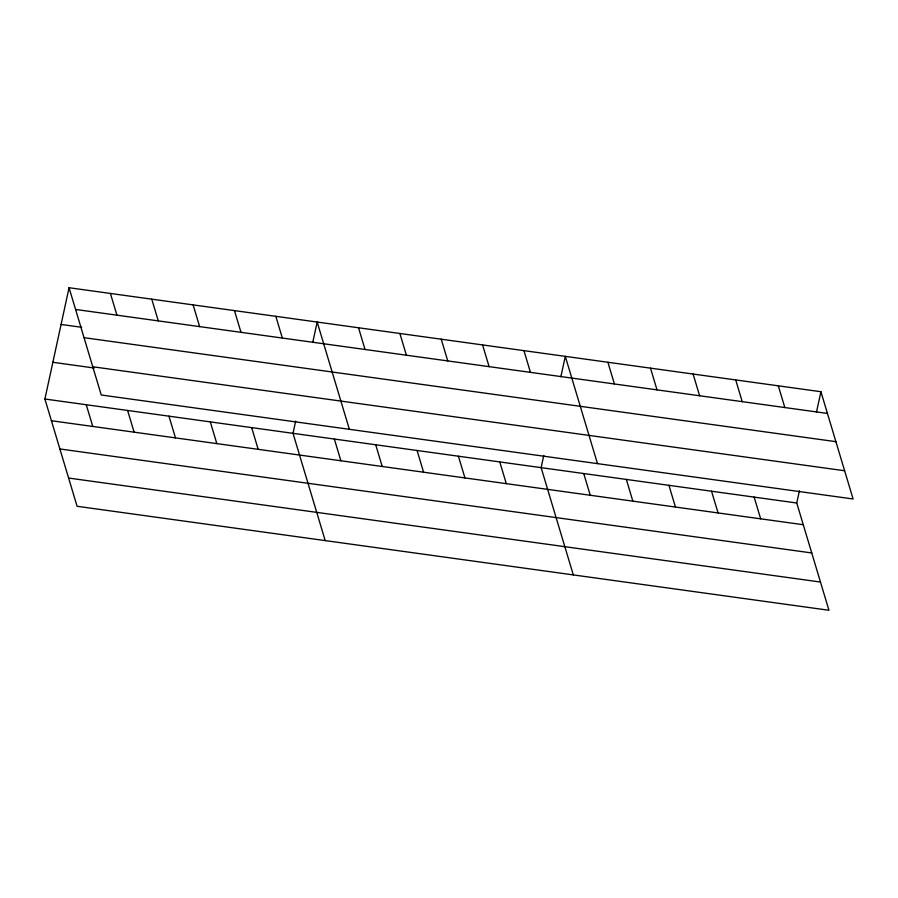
<?xml version="1.0" encoding="UTF-8"?>
<svg xmlns="http://www.w3.org/2000/svg" width="898" height="898" viewBox="0 0 898 898"><rect width="100%" height="100%" fill="white"/><g stroke="black" fill="none" stroke-linecap="round" stroke-linejoin="round"><path stroke-width="1.35" d="M799.411 490.757L796.75 503.003L828.944 610.27L77.082 506.281L44.9 399.015L69.056 287.73L820.918 391.719L853.1 498.985L101.25 394.997L69.056 287.73M295.666 421.083L293.017 433.33L325.199 540.596M312.74 342.441L317.174 322.045L349.356 429.311M543.784 455.398L541.124 467.645L573.306 574.911M560.857 376.767L565.291 356.36L597.473 463.626M816.484 412.115L820.918 391.719M75.578 309.451L827.44 413.439M61.086 324.447L81.763 327.31M84.053 337.682L835.903 441.67M92.775 366.766L844.625 470.754M52.87 362.287L94.223 368.012M44.9 399.015L796.75 503.003M51.422 420.735L803.272 524.724M59.885 448.966L811.747 552.955M68.618 478.05L820.469 582.039M778.308 385.826L784.83 407.546M735.709 379.933L742.219 401.653M754.152 497.11L760.673 518.831M693.099 374.039L699.621 395.76M711.542 491.217L718.063 512.938M650.5 368.146L657.01 389.867M668.943 485.324L675.453 507.044M607.89 362.253L614.412 383.974M626.333 479.431L632.854 501.151M583.734 473.538L590.244 495.258M523.938 350.635L530.449 372.367M482.585 344.922L489.096 366.642M499.771 461.92L506.292 483.652M441.232 339.197L447.743 360.929M458.418 456.206L464.94 477.927M399.879 333.484L406.401 355.204M417.065 450.482L423.587 472.213M358.526 327.759L365.048 349.49M375.712 444.768L382.234 466.489M334.359 439.043L340.881 460.775M275.821 316.321L282.342 338.052M234.468 310.607L240.99 332.327M251.665 427.605L258.175 449.337M193.115 304.882L199.637 326.614M210.312 421.892L216.822 443.612M151.762 299.169L158.284 320.889M168.959 416.167L175.469 437.898M110.409 293.444L116.931 315.176M127.606 410.453L134.128 432.174M86.253 404.729L92.775 426.46"/></g></svg>
